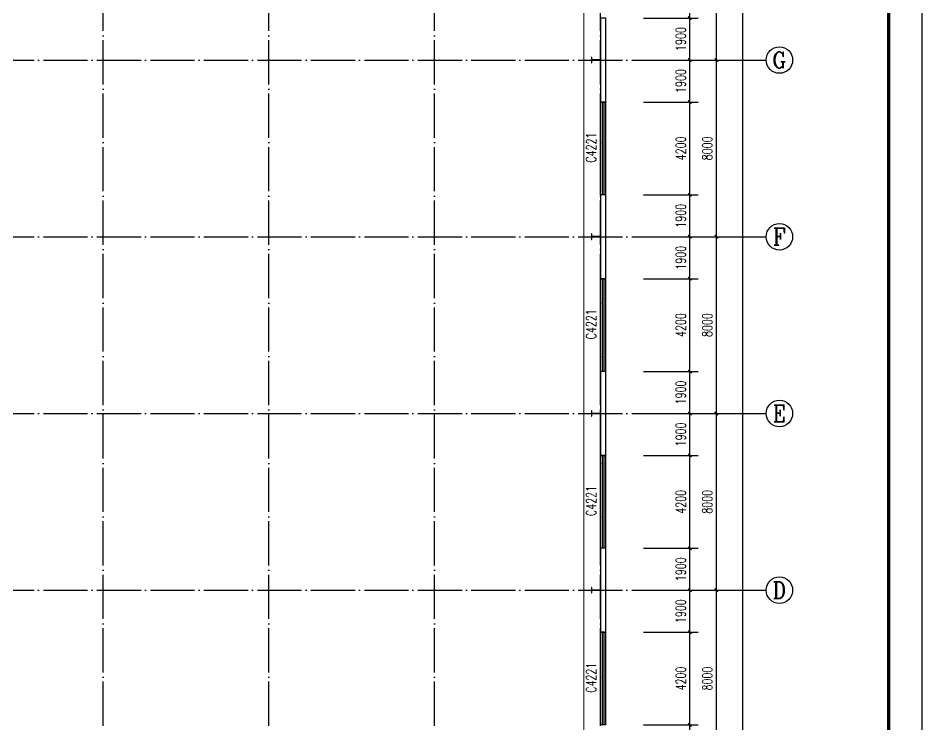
# Model space of a CAD drawing. Extents: x 14591016 to 15383666, y -730593 to -510197.
# Drawn here: x 14823718 to 14864616, y -688743 to -656743 of the extents above; entities that cross this region are included whole.
import ezdxf
from ezdxf.enums import TextEntityAlignment as Align

# ---------------------------------------------------------------- set-up
doc = ezdxf.new("R2010")
doc.units = 0
doc.header["$LTSCALE"] = 1000
doc.header["$MEASUREMENT"] = 0
doc.linetypes.add('DASH', pattern=[0.35, 0.25, -0.1])
doc.linetypes.add('DOTE', pattern=[2.42, 2, -0.2, 0.02, -0.2])
for name, color, linetype in [('AXIS', 3, 'Continuous'), ('AXIS_TEXT', 7, 'Continuous'), ('COLUMN', 2, 'Continuous'), ('DOTE', 1, 'DOTE'), ('PUB_DIM', 3, 'Continuous'), ('TK', 4, 'Continuous'), ('WALL-PARAPET', 6, 'Continuous'), ('WINDOW', 4, 'Continuous'), ('WINDOW_TEXT', 7, 'Continuous')]:
    doc.layers.add(name, color=color, linetype=linetype)
doc.styles.add('_TCH_AXIS', font='COMPLEX', dxfattribs={"bigfont": 'GBCBIG'})
doc.styles.add('_TCH_DIM_T3', font='SIMPLEX', dxfattribs={"width": 0.705882, "bigfont": 'GBCBIG'})
doc.styles.add('_TCH_WINDOW', font='SIMPLEX', dxfattribs={"height": 3.5, "bigfont": 'GBCBIG'})
doc.styles.add('COMPLEX', font='COMPLEX')
doc.dimstyles.new('_TCH_ARCH&&150', dxfattribs={"dimtxt": 446.25, "dimasz": 150, "dimexe": 375, "dimexo": 450, "dimgap": 189.375, "dimtad": 1, "dimdec": 0, "dimzin": 0, "dimdsep": 46, "dimtxsty": '_TCH_DIM_T3', "dimblk": 'ARCHTICK', "dimcen": 0.09, "dimclrt": 7, "dimazin": 2, "dimtfac": 1, "dimtdec": 0, "dimtix": 1, "dimtmove": 2, "dimatfit": 3, "dimfxl": 0, "dimtolj": 1, "dimtzin": 0, "dimarcsym": 0})

# ---------------------------------------------------------------- blocks, each defined once
blk = doc.blocks.new('A$C797E1D2B')
at = {"layer": 'COLUMN'}
h = blk.add_hatch(color=256, dxfattribs=at)
h.paths.add_polyline_path([(125, 400), (250, 400), (250, 388), (130, 388), (130, 200), (125, 200)])
h.paths.add_polyline_path([(0, 400), (125, 400), (125, 200), (120, 200), (120, 388), (0, 388)])
h.paths.add_polyline_path([(0, 12), (120, 12), (120, 200), (125, 200), (125, 0), (0, 0)])
h.paths.add_polyline_path([(125, 200), (130, 200), (130, 12), (250, 12), (250, 0), (125, 0)])
blk.add_lwpolyline([(250, 0), (250, 12), (130, 12), (130, 388), (250, 388), (250, 400), (0, 400), (0, 388), (120, 388), (120, 12), (0, 12), (0, 0)], close=True, dxfattribs=at)
blk = doc.blocks.new('GeYuanFrame_74283803', base_point=(20.09, 4.53))
at = {"layer": 'TK'}
blk.add_lwpolyline([(20.09, 4.53), (20.09, 598.53), (1071.09, 598.53), (1071.09, 4.53)], close=True, dxfattribs=at)
at = {"layer": 'TK', "const_width": 1}
blk.add_lwpolyline([(45.09, 588.53), (1061.09, 588.53), (1061.09, 14.53), (45.09, 14.53)], close=True, dxfattribs=at)
blk = doc.blocks.new('$TCHSYS$WIN2D')
for p, q in [((-0.5, 0.5), (0.5, 0.5)), ((-0.5, 0.5), (-0.5, -0.5)), ((0.5, 0.5), (0.5, -0.5)), ((0.5, 0.1667), (-0.5, 0.1667)), ((0.5, -0.1667), (-0.5, -0.1667)), ((-0.5, -0.5), (0.5, -0.5))]:
    blk.add_line(p, q)
blk = doc.blocks.new('_AXISO')
blk.add_circle((0, 0), 0.5)
at = {"layer": 'AXIS_TEXT', "style": 'COMPLEX', "width": 1.041667}
blk.add_attdef('A', text='', height=0.56, dxfattribs=at).set_placement((-0.25, -0.28), (0.25, -0.28), align=Align.FIT)
blk = doc.blocks.new('_ArchTick')
at = {"color": 0, "linetype": 'ByBlock', "const_width": 0.4}
blk.add_lwpolyline([(-0.5, -0.5), (0.5, 0.5)], dxfattribs=at)
blk = doc.blocks.new('*D163')
at = {"layer": 'AXIS', "color": 0, "lineweight": -2}
for p, q in [((14852016, -586403), (14856891, -586403)), ((14856516, -706883), (14856516, -586403)), ((14852016, -706883), (14856891, -706883))]:
    blk.add_line(p, q, dxfattribs=at)
at = {"layer": 'Defpoints', "color": 0}
for p in [(14851566, -586403), (14856516, -586403), (14851566, -706883)]:
    blk.add_point(p, dxfattribs=at)
at = {"layer": 'AXIS', "color": 0, "lineweight": -2, "xscale": 150, "yscale": 150, "zscale": 150}
for p, rotation in [((14856516, -586403), 90), ((14856516, -706883), 270)]:
    blk.add_blockref('_ArchTick', p, dxfattribs=dict(at, rotation=rotation))
at = {"layer": 'AXIS', "color": 7, "insert": (14856104, -646643), "char_height": 446.2, "attachment_point": 5, "rotation": 90, "style": '_TCH_DIM_T3'}
blk.add_mtext('\\A1;120480', dxfattribs=at)
blk = doc.blocks.new('*D167')
at = {"layer": 'AXIS', "color": 0, "lineweight": -2}
for p, q in [((14852016, -682643), (14855691, -682643)), ((14855316, -690643), (14855316, -682643)), ((14852016, -690643), (14855691, -690643))]:
    blk.add_line(p, q, dxfattribs=at)
at = {"layer": 'Defpoints', "color": 0}
for p in [(14851566, -682643), (14855316, -682643), (14851566, -690643)]:
    blk.add_point(p, dxfattribs=at)
at = {"layer": 'AXIS', "color": 0, "lineweight": -2, "xscale": 150, "yscale": 150, "zscale": 150}
for p, rotation in [((14855316, -682643), 90), ((14855316, -690643), 270)]:
    blk.add_blockref('_ArchTick', p, dxfattribs=dict(at, rotation=rotation))
at = {"layer": 'AXIS', "color": 7, "insert": (14854904, -686643), "char_height": 446.2, "attachment_point": 5, "rotation": 90, "style": '_TCH_DIM_T3'}
blk.add_mtext('\\A1;8000', dxfattribs=at)
blk = doc.blocks.new('*D168')
at = {"layer": 'AXIS', "color": 0, "lineweight": -2}
for p, q in [((14852016, -674643), (14855691, -674643)), ((14855316, -682643), (14855316, -674643)), ((14852016, -682643), (14855691, -682643))]:
    blk.add_line(p, q, dxfattribs=at)
at = {"layer": 'Defpoints', "color": 0}
for p in [(14851566, -674643), (14855316, -674643), (14851566, -682643)]:
    blk.add_point(p, dxfattribs=at)
at = {"layer": 'AXIS', "color": 0, "lineweight": -2, "xscale": 150, "yscale": 150, "zscale": 150}
for p, rotation in [((14855316, -674643), 90), ((14855316, -682643), 270)]:
    blk.add_blockref('_ArchTick', p, dxfattribs=dict(at, rotation=rotation))
at = {"layer": 'AXIS', "color": 7, "insert": (14854904, -678643), "char_height": 446.2, "attachment_point": 5, "rotation": 90, "style": '_TCH_DIM_T3'}
blk.add_mtext('\\A1;8000', dxfattribs=at)
blk = doc.blocks.new('*D169')
at = {"layer": 'AXIS', "color": 0, "lineweight": -2}
for p, q in [((14852016, -666643), (14855691, -666643)), ((14855316, -674643), (14855316, -666643)), ((14852016, -674643), (14855691, -674643))]:
    blk.add_line(p, q, dxfattribs=at)
at = {"layer": 'Defpoints', "color": 0}
for p in [(14851566, -666643), (14855316, -666643), (14851566, -674643)]:
    blk.add_point(p, dxfattribs=at)
at = {"layer": 'AXIS', "color": 0, "lineweight": -2, "xscale": 150, "yscale": 150, "zscale": 150}
for p, rotation in [((14855316, -666643), 90), ((14855316, -674643), 270)]:
    blk.add_blockref('_ArchTick', p, dxfattribs=dict(at, rotation=rotation))
at = {"layer": 'AXIS', "color": 7, "insert": (14854904, -670643), "char_height": 446.2, "attachment_point": 5, "rotation": 90, "style": '_TCH_DIM_T3'}
blk.add_mtext('\\A1;8000', dxfattribs=at)
blk = doc.blocks.new('*D170')
at = {"layer": 'AXIS', "color": 0, "lineweight": -2}
for p, q in [((14852016, -658643), (14855691, -658643)), ((14855316, -666643), (14855316, -658643)), ((14852016, -666643), (14855691, -666643))]:
    blk.add_line(p, q, dxfattribs=at)
at = {"layer": 'Defpoints', "color": 0}
for p in [(14851566, -658643), (14855316, -658643), (14851566, -666643)]:
    blk.add_point(p, dxfattribs=at)
at = {"layer": 'AXIS', "color": 0, "lineweight": -2, "xscale": 150, "yscale": 150, "zscale": 150}
for p, rotation in [((14855316, -658643), 90), ((14855316, -666643), 270)]:
    blk.add_blockref('_ArchTick', p, dxfattribs=dict(at, rotation=rotation))
at = {"layer": 'AXIS', "color": 7, "insert": (14854904, -662643), "char_height": 446.2, "attachment_point": 5, "rotation": 90, "style": '_TCH_DIM_T3'}
blk.add_mtext('\\A1;8000', dxfattribs=at)
blk = doc.blocks.new('*D171')
at = {"layer": 'AXIS', "color": 0, "lineweight": -2}
for p, q in [((14852016, -650643), (14855691, -650643)), ((14855316, -658643), (14855316, -650643)), ((14852016, -658643), (14855691, -658643))]:
    blk.add_line(p, q, dxfattribs=at)
at = {"layer": 'Defpoints', "color": 0}
for p in [(14851566, -650643), (14855316, -650643), (14851566, -658643)]:
    blk.add_point(p, dxfattribs=at)
at = {"layer": 'AXIS', "color": 0, "lineweight": -2, "xscale": 150, "yscale": 150, "zscale": 150}
for p, rotation in [((14855316, -650643), 90), ((14855316, -658643), 270)]:
    blk.add_blockref('_ArchTick', p, dxfattribs=dict(at, rotation=rotation))
at = {"layer": 'AXIS', "color": 7, "insert": (14854904, -654643), "char_height": 446.2, "attachment_point": 5, "rotation": 90, "style": '_TCH_DIM_T3'}
blk.add_mtext('\\A1;8000', dxfattribs=at)
blk = doc.blocks.new('*D480')
at = {"layer": 'Defpoints', "color": 0}
for p in [(14851566, -688743), (14854116, -688743), (14851566, -690643)]:
    blk.add_point(p, dxfattribs=at)
at = {"layer": 'PUB_DIM', "color": 0, "lineweight": -2}
for p, q in [((14852016, -688743), (14854491, -688743)), ((14854116, -690643), (14854116, -688743)), ((14852016, -690643), (14854491, -690643))]:
    blk.add_line(p, q, dxfattribs=at)
at = {"layer": 'PUB_DIM', "color": 0, "lineweight": -2, "xscale": 150, "yscale": 150, "zscale": 150}
for p, rotation in [((14854116, -688743), 90), ((14854116, -690643), 270)]:
    blk.add_blockref('_ArchTick', p, dxfattribs=dict(at, rotation=rotation))
at = {"layer": 'PUB_DIM', "color": 7, "insert": (14853704, -689693), "char_height": 446.2, "attachment_point": 5, "rotation": 90, "style": '_TCH_DIM_T3'}
blk.add_mtext('\\A1;1900', dxfattribs=at)
blk = doc.blocks.new('*D481')
at = {"layer": 'Defpoints', "color": 0}
for p in [(14851566, -684543), (14854116, -684543), (14851566, -688743)]:
    blk.add_point(p, dxfattribs=at)
at = {"layer": 'PUB_DIM', "color": 0, "lineweight": -2}
for p, q in [((14852016, -684543), (14854491, -684543)), ((14854116, -688743), (14854116, -684543)), ((14852016, -688743), (14854491, -688743))]:
    blk.add_line(p, q, dxfattribs=at)
at = {"layer": 'PUB_DIM', "color": 0, "lineweight": -2, "xscale": 150, "yscale": 150, "zscale": 150}
for p, rotation in [((14854116, -684543), 90), ((14854116, -688743), 270)]:
    blk.add_blockref('_ArchTick', p, dxfattribs=dict(at, rotation=rotation))
at = {"layer": 'PUB_DIM', "color": 7, "insert": (14853704, -686643), "char_height": 446.2, "attachment_point": 5, "rotation": 90, "style": '_TCH_DIM_T3'}
blk.add_mtext('\\A1;4200', dxfattribs=at)
blk = doc.blocks.new('*D482')
at = {"layer": 'Defpoints', "color": 0}
for p in [(14851566, -682643), (14854116, -682643), (14851566, -684543)]:
    blk.add_point(p, dxfattribs=at)
at = {"layer": 'PUB_DIM', "color": 0, "lineweight": -2}
for p, q in [((14852016, -682643), (14854491, -682643)), ((14854116, -684543), (14854116, -682643)), ((14852016, -684543), (14854491, -684543))]:
    blk.add_line(p, q, dxfattribs=at)
at = {"layer": 'PUB_DIM', "color": 0, "lineweight": -2, "xscale": 150, "yscale": 150, "zscale": 150}
for p, rotation in [((14854116, -682643), 90), ((14854116, -684543), 270)]:
    blk.add_blockref('_ArchTick', p, dxfattribs=dict(at, rotation=rotation))
at = {"layer": 'PUB_DIM', "color": 7, "insert": (14853704, -683593), "char_height": 446.2, "attachment_point": 5, "rotation": 90, "style": '_TCH_DIM_T3'}
blk.add_mtext('\\A1;1900', dxfattribs=at)
blk = doc.blocks.new('*D483')
at = {"layer": 'Defpoints', "color": 0}
for p in [(14851566, -680743), (14854116, -680743), (14851566, -682643)]:
    blk.add_point(p, dxfattribs=at)
at = {"layer": 'PUB_DIM', "color": 0, "lineweight": -2}
for p, q in [((14852016, -680743), (14854491, -680743)), ((14854116, -682643), (14854116, -680743)), ((14852016, -682643), (14854491, -682643))]:
    blk.add_line(p, q, dxfattribs=at)
at = {"layer": 'PUB_DIM', "color": 0, "lineweight": -2, "xscale": 150, "yscale": 150, "zscale": 150}
for p, rotation in [((14854116, -680743), 90), ((14854116, -682643), 270)]:
    blk.add_blockref('_ArchTick', p, dxfattribs=dict(at, rotation=rotation))
at = {"layer": 'PUB_DIM', "color": 7, "insert": (14853704, -681693), "char_height": 446.2, "attachment_point": 5, "rotation": 90, "style": '_TCH_DIM_T3'}
blk.add_mtext('\\A1;1900', dxfattribs=at)
blk = doc.blocks.new('*D484')
at = {"layer": 'Defpoints', "color": 0}
for p in [(14851566, -676543), (14854116, -676543), (14851566, -680743)]:
    blk.add_point(p, dxfattribs=at)
at = {"layer": 'PUB_DIM', "color": 0, "lineweight": -2}
for p, q in [((14852016, -676543), (14854491, -676543)), ((14854116, -680743), (14854116, -676543)), ((14852016, -680743), (14854491, -680743))]:
    blk.add_line(p, q, dxfattribs=at)
at = {"layer": 'PUB_DIM', "color": 0, "lineweight": -2, "xscale": 150, "yscale": 150, "zscale": 150}
for p, rotation in [((14854116, -676543), 90), ((14854116, -680743), 270)]:
    blk.add_blockref('_ArchTick', p, dxfattribs=dict(at, rotation=rotation))
at = {"layer": 'PUB_DIM', "color": 7, "insert": (14853704, -678643), "char_height": 446.2, "attachment_point": 5, "rotation": 90, "style": '_TCH_DIM_T3'}
blk.add_mtext('\\A1;4200', dxfattribs=at)
blk = doc.blocks.new('*D485')
at = {"layer": 'Defpoints', "color": 0}
for p in [(14851566, -674643), (14854116, -674643), (14851566, -676543)]:
    blk.add_point(p, dxfattribs=at)
at = {"layer": 'PUB_DIM', "color": 0, "lineweight": -2}
for p, q in [((14852016, -674643), (14854491, -674643)), ((14854116, -676543), (14854116, -674643)), ((14852016, -676543), (14854491, -676543))]:
    blk.add_line(p, q, dxfattribs=at)
at = {"layer": 'PUB_DIM', "color": 0, "lineweight": -2, "xscale": 150, "yscale": 150, "zscale": 150}
for p, rotation in [((14854116, -674643), 90), ((14854116, -676543), 270)]:
    blk.add_blockref('_ArchTick', p, dxfattribs=dict(at, rotation=rotation))
at = {"layer": 'PUB_DIM', "color": 7, "insert": (14853704, -675593), "char_height": 446.2, "attachment_point": 5, "rotation": 90, "style": '_TCH_DIM_T3'}
blk.add_mtext('\\A1;1900', dxfattribs=at)
blk = doc.blocks.new('*D486')
at = {"layer": 'Defpoints', "color": 0}
for p in [(14851566, -672743), (14854116, -672743), (14851566, -674643)]:
    blk.add_point(p, dxfattribs=at)
at = {"layer": 'PUB_DIM', "color": 0, "lineweight": -2}
for p, q in [((14852016, -672743), (14854491, -672743)), ((14854116, -674643), (14854116, -672743)), ((14852016, -674643), (14854491, -674643))]:
    blk.add_line(p, q, dxfattribs=at)
at = {"layer": 'PUB_DIM', "color": 0, "lineweight": -2, "xscale": 150, "yscale": 150, "zscale": 150}
for p, rotation in [((14854116, -672743), 90), ((14854116, -674643), 270)]:
    blk.add_blockref('_ArchTick', p, dxfattribs=dict(at, rotation=rotation))
at = {"layer": 'PUB_DIM', "color": 7, "insert": (14853704, -673693), "char_height": 446.2, "attachment_point": 5, "rotation": 90, "style": '_TCH_DIM_T3'}
blk.add_mtext('\\A1;1900', dxfattribs=at)
blk = doc.blocks.new('*D487')
at = {"layer": 'Defpoints', "color": 0}
for p in [(14851566, -668543), (14854116, -668543), (14851566, -672743)]:
    blk.add_point(p, dxfattribs=at)
at = {"layer": 'PUB_DIM', "color": 0, "lineweight": -2}
for p, q in [((14852016, -668543), (14854491, -668543)), ((14854116, -672743), (14854116, -668543)), ((14852016, -672743), (14854491, -672743))]:
    blk.add_line(p, q, dxfattribs=at)
at = {"layer": 'PUB_DIM', "color": 0, "lineweight": -2, "xscale": 150, "yscale": 150, "zscale": 150}
for p, rotation in [((14854116, -668543), 90), ((14854116, -672743), 270)]:
    blk.add_blockref('_ArchTick', p, dxfattribs=dict(at, rotation=rotation))
at = {"layer": 'PUB_DIM', "color": 7, "insert": (14853704, -670643), "char_height": 446.2, "attachment_point": 5, "rotation": 90, "style": '_TCH_DIM_T3'}
blk.add_mtext('\\A1;4200', dxfattribs=at)
blk = doc.blocks.new('*D488')
at = {"layer": 'Defpoints', "color": 0}
for p in [(14851566, -666643), (14854116, -666643), (14851566, -668543)]:
    blk.add_point(p, dxfattribs=at)
at = {"layer": 'PUB_DIM', "color": 0, "lineweight": -2}
for p, q in [((14852016, -666643), (14854491, -666643)), ((14854116, -668543), (14854116, -666643)), ((14852016, -668543), (14854491, -668543))]:
    blk.add_line(p, q, dxfattribs=at)
at = {"layer": 'PUB_DIM', "color": 0, "lineweight": -2, "xscale": 150, "yscale": 150, "zscale": 150}
for p, rotation in [((14854116, -666643), 90), ((14854116, -668543), 270)]:
    blk.add_blockref('_ArchTick', p, dxfattribs=dict(at, rotation=rotation))
at = {"layer": 'PUB_DIM', "color": 7, "insert": (14853704, -667593), "char_height": 446.2, "attachment_point": 5, "rotation": 90, "style": '_TCH_DIM_T3'}
blk.add_mtext('\\A1;1900', dxfattribs=at)
blk = doc.blocks.new('*D489')
at = {"layer": 'Defpoints', "color": 0}
for p in [(14851566, -664743), (14854116, -664743), (14851566, -666643)]:
    blk.add_point(p, dxfattribs=at)
at = {"layer": 'PUB_DIM', "color": 0, "lineweight": -2}
for p, q in [((14852016, -664743), (14854491, -664743)), ((14854116, -666643), (14854116, -664743)), ((14852016, -666643), (14854491, -666643))]:
    blk.add_line(p, q, dxfattribs=at)
at = {"layer": 'PUB_DIM', "color": 0, "lineweight": -2, "xscale": 150, "yscale": 150, "zscale": 150}
for p, rotation in [((14854116, -664743), 90), ((14854116, -666643), 270)]:
    blk.add_blockref('_ArchTick', p, dxfattribs=dict(at, rotation=rotation))
at = {"layer": 'PUB_DIM', "color": 7, "insert": (14853704, -665693), "char_height": 446.2, "attachment_point": 5, "rotation": 90, "style": '_TCH_DIM_T3'}
blk.add_mtext('\\A1;1900', dxfattribs=at)
blk = doc.blocks.new('*D490')
at = {"layer": 'Defpoints', "color": 0}
for p in [(14851566, -660543), (14854116, -660543), (14851566, -664743)]:
    blk.add_point(p, dxfattribs=at)
at = {"layer": 'PUB_DIM', "color": 0, "lineweight": -2}
for p, q in [((14852016, -660543), (14854491, -660543)), ((14854116, -664743), (14854116, -660543)), ((14852016, -664743), (14854491, -664743))]:
    blk.add_line(p, q, dxfattribs=at)
at = {"layer": 'PUB_DIM', "color": 0, "lineweight": -2, "xscale": 150, "yscale": 150, "zscale": 150}
for p, rotation in [((14854116, -660543), 90), ((14854116, -664743), 270)]:
    blk.add_blockref('_ArchTick', p, dxfattribs=dict(at, rotation=rotation))
at = {"layer": 'PUB_DIM', "color": 7, "insert": (14853704, -662643), "char_height": 446.2, "attachment_point": 5, "rotation": 90, "style": '_TCH_DIM_T3'}
blk.add_mtext('\\A1;4200', dxfattribs=at)
blk = doc.blocks.new('*D491')
at = {"layer": 'Defpoints', "color": 0}
for p in [(14851566, -658643), (14854116, -658643), (14851566, -660543)]:
    blk.add_point(p, dxfattribs=at)
at = {"layer": 'PUB_DIM', "color": 0, "lineweight": -2}
for p, q in [((14852016, -658643), (14854491, -658643)), ((14854116, -660543), (14854116, -658643)), ((14852016, -660543), (14854491, -660543))]:
    blk.add_line(p, q, dxfattribs=at)
at = {"layer": 'PUB_DIM', "color": 0, "lineweight": -2, "xscale": 150, "yscale": 150, "zscale": 150}
for p, rotation in [((14854116, -658643), 90), ((14854116, -660543), 270)]:
    blk.add_blockref('_ArchTick', p, dxfattribs=dict(at, rotation=rotation))
at = {"layer": 'PUB_DIM', "color": 7, "insert": (14853704, -659593), "char_height": 446.2, "attachment_point": 5, "rotation": 90, "style": '_TCH_DIM_T3'}
blk.add_mtext('\\A1;1900', dxfattribs=at)
blk = doc.blocks.new('*D492')
at = {"layer": 'Defpoints', "color": 0}
for p in [(14851566, -656743), (14854116, -656743), (14851566, -658643)]:
    blk.add_point(p, dxfattribs=at)
at = {"layer": 'PUB_DIM', "color": 0, "lineweight": -2}
for p, q in [((14852016, -656743), (14854491, -656743)), ((14854116, -658643), (14854116, -656743)), ((14852016, -658643), (14854491, -658643))]:
    blk.add_line(p, q, dxfattribs=at)
at = {"layer": 'PUB_DIM', "color": 0, "lineweight": -2, "xscale": 150, "yscale": 150, "zscale": 150}
for p, rotation in [((14854116, -656743), 90), ((14854116, -658643), 270)]:
    blk.add_blockref('_ArchTick', p, dxfattribs=dict(at, rotation=rotation))
at = {"layer": 'PUB_DIM', "color": 7, "insert": (14853704, -657693), "char_height": 446.2, "attachment_point": 5, "rotation": 90, "style": '_TCH_DIM_T3'}
blk.add_mtext('\\A1;1900', dxfattribs=at)
blk = doc.blocks.new('*D493')
at = {"layer": 'Defpoints', "color": 0}
for p in [(14851566, -652543), (14854116, -652543), (14851566, -656743)]:
    blk.add_point(p, dxfattribs=at)
at = {"layer": 'PUB_DIM', "color": 0, "lineweight": -2}
for p, q in [((14852016, -652543), (14854491, -652543)), ((14854116, -656743), (14854116, -652543)), ((14852016, -656743), (14854491, -656743))]:
    blk.add_line(p, q, dxfattribs=at)
at = {"layer": 'PUB_DIM', "color": 0, "lineweight": -2, "xscale": 150, "yscale": 150, "zscale": 150}
for p, rotation in [((14854116, -652543), 90), ((14854116, -656743), 270)]:
    blk.add_blockref('_ArchTick', p, dxfattribs=dict(at, rotation=rotation))
at = {"layer": 'PUB_DIM', "color": 7, "insert": (14853704, -654643), "char_height": 446.2, "attachment_point": 5, "rotation": 90, "style": '_TCH_DIM_T3'}
blk.add_mtext('\\A1;4200', dxfattribs=at)

msp = doc.modelspace()

# ---------------------------------------------------------------- linework, layer by layer
at = {"linetype": 'DASH', "ltscale": 1.5, "const_width": 50}
msp.add_lwpolyline([(14849316.1, -706642.5), (14849316.1, -586642.5)], dxfattribs=at)
at = {"layer": 'AXIS'}
for p, q in [((14851566.1, -658642.5), (14857566.1, -658642.5)), ((14851566.1, -666642.5), (14857566.1, -666642.5)), ((14851566.1, -674642.5), (14857566.1, -674642.5)), ((14851566.1, -682642.5), (14857566.1, -682642.5))]:
    msp.add_line(p, q, dxfattribs=at)
at = {"layer": 'DOTE'}
for p, q in [((14827566.1, -708142.5), (14827566.1, -585142.5)), ((14835066.1, -708142.5), (14835066.1, -585142.5)), ((14842566.1, -708142.5), (14842566.1, -585142.5)), ((14850066.1, -708142.5), (14850066.1, -585142.5)), ((14788566.1, -658642.5), (14851566.1, -658642.5)), ((14788566.1, -666642.5), (14851566.1, -666642.5)), ((14788566.1, -674642.5), (14851566.1, -674642.5)), ((14788566.1, -682642.5), (14851566.1, -682642.5))]:
    msp.add_line(p, q, dxfattribs=at)
at = {"layer": 'WALL-PARAPET'}
for p, q in [((14850306.1, -656742.5), (14850066.1, -656742.5)), ((14850066.1, -656742.5), (14850066.1, -660542.5)), ((14850306.1, -660542.5), (14850306.1, -656742.5)), ((14850066.1, -660542.5), (14850306.1, -660542.5)), ((14850306.1, -664742.5), (14850066.1, -664742.5)), ((14850066.1, -664742.5), (14850066.1, -668542.5)), ((14850306.1, -668542.5), (14850306.1, -664742.5)), ((14850066.1, -668542.5), (14850306.1, -668542.5)), ((14850306.1, -672742.5), (14850066.1, -672742.5)), ((14850066.1, -672742.5), (14850066.1, -676542.5)), ((14850306.1, -676542.5), (14850306.1, -672742.5)), ((14850066.1, -676542.5), (14850306.1, -676542.5)), ((14850306.1, -680742.5), (14850066.1, -680742.5)), ((14850066.1, -680742.5), (14850066.1, -684542.5)), ((14850306.1, -684542.5), (14850306.1, -680742.5)), ((14850066.1, -684542.5), (14850306.1, -684542.5))]:
    msp.add_line(p, q, dxfattribs=at)

# ---------------------------------------------------------------- block references
at = {"xscale": 150, "yscale": 150, "zscale": 150, "rotation": 270}
msp.add_blockref('GeYuanFrame_74283803', (14775516.1, -572942.5), dxfattribs=at)
at = {"rotation": 270}
for p in [(14849666.1, -658517.5), (14849666.1, -666517.5), (14849666.1, -674517.5), (14849666.1, -682517.5)]:
    msp.add_blockref('A$C797E1D2B', p, dxfattribs=at)
at = {"layer": 'AXIS'}
ref = msp.add_blockref('_AXISO', (14858166.1, -658642.5), dxfattribs=dict(at, xscale=1200, yscale=1200, zscale=1200))
ref.add_attrib('A', 'G', dxfattribs={"layer": 'AXIS_TEXT', "ltscale": 0.5, "height": 728.9, "style": '_TCH_AXIS'}).set_placement((14857853.8, -659007), (14858478.5, -659007), align=Align.FIT)
ref = msp.add_blockref('_AXISO', (14858166.1, -666642.5), dxfattribs=dict(at, xscale=1200, yscale=1200, zscale=1200))
ref.add_attrib('A', 'F', dxfattribs={"layer": 'AXIS_TEXT', "ltscale": 0.5, "height": 763.6, "style": '_TCH_AXIS'}).set_placement((14857875.2, -667024.3), (14858457, -667024.3), align=Align.FIT)
ref = msp.add_blockref('_AXISO', (14858166.1, -674642.5), dxfattribs=dict(at, xscale=1200, yscale=1200, zscale=1200))
ref.add_attrib('A', 'E', dxfattribs={"layer": 'AXIS_TEXT', "ltscale": 0.5, "height": 763.6, "style": '_TCH_AXIS'}).set_placement((14857875.2, -675024.3), (14858457, -675024.3), align=Align.FIT)
ref = msp.add_blockref('_AXISO', (14858166.1, -682642.5), dxfattribs=dict(at, xscale=1200, yscale=1200, zscale=1200))
ref.add_attrib('A', 'D', dxfattribs={"layer": 'AXIS_TEXT', "ltscale": 0.5, "height": 746.2, "style": '_TCH_AXIS'}).set_placement((14857864.1, -683015.6), (14858468.2, -683015.6), align=Align.FIT)
at = {"layer": 'WINDOW'}
ref = msp.add_blockref('$TCHSYS$WIN2D', (14850186.1, -662642.5), dxfattribs=dict(at, xscale=4200, yscale=-240, zscale=4200, rotation=90))
ref.add_attrib('A', 'C4221', (14849869.4, -663287.5), dxfattribs={"layer": 'WINDOW_TEXT', "ltscale": 0.5, "height": 446.25, "rotation": 90, "style": '_TCH_WINDOW', "width": 0.705882})
ref = msp.add_blockref('$TCHSYS$WIN2D', (14850186.1, -670642.5), dxfattribs=dict(at, xscale=4200, yscale=-240, zscale=4200, rotation=90))
ref.add_attrib('A', 'C4221', (14849869.4, -671287.5), dxfattribs={"layer": 'WINDOW_TEXT', "ltscale": 0.5, "height": 446.25, "rotation": 90, "style": '_TCH_WINDOW', "width": 0.705882})
ref = msp.add_blockref('$TCHSYS$WIN2D', (14850186.1, -678642.5), dxfattribs=dict(at, xscale=4200, yscale=-240, zscale=4200, rotation=90))
ref.add_attrib('A', 'C4221', (14849869.4, -679287.5), dxfattribs={"layer": 'WINDOW_TEXT', "ltscale": 0.5, "height": 446.25, "rotation": 90, "style": '_TCH_WINDOW', "width": 0.705882})
ref = msp.add_blockref('$TCHSYS$WIN2D', (14850186.1, -686642.5), dxfattribs=dict(at, xscale=4200, yscale=-240, zscale=4200, rotation=90))
ref.add_attrib('A', 'C4221', (14849869.4, -687287.5), dxfattribs={"layer": 'WINDOW_TEXT', "ltscale": 0.5, "height": 446.25, "rotation": 90, "style": '_TCH_WINDOW', "width": 0.705882})

# ---------------------------------------------------------------- dimensions: what is measured, and where the dimension line sits
at = {"layer": 'AXIS'}
for p1, p2, distance, text, picture, middle in [((14851566.1, -706882.5), (14851566.1, -586402.5), -4950, '120480', '*D163', (14856103.6, -646642.5)), ((14851566.1, -658642.5), (14851566.1, -650642.5), -3750, '8000', '*D171', (14854903.6, -654642.5)), ((14851566.1, -666642.5), (14851566.1, -658642.5), -3750, '8000', '*D170', (14854903.6, -662642.5)), ((14851566.1, -674642.5), (14851566.1, -666642.5), -3750, '8000', '*D169', (14854903.6, -670642.5)), ((14851566.1, -682642.5), (14851566.1, -674642.5), -3750, '8000', '*D168', (14854903.6, -678642.5)), ((14851566.1, -690642.5), (14851566.1, -682642.5), -3750, '8000', '*D167', (14854903.6, -686642.5))]:
    dim = msp.add_aligned_dim(p1=p1, p2=p2, distance=distance, text=text, dimstyle='_TCH_ARCH&&150', dxfattribs=at)
    dim.commit()
    dim.dimension.update_dxf_attribs({"geometry": picture, "text_midpoint": middle})
at = {"layer": 'PUB_DIM'}
for p1, p2, text, picture, middle in [((14851566.1, -656742.5), (14851566.1, -652542.5), '4200', '*D493', (14853703.6, -654642.5)), ((14851566.1, -658642.5), (14851566.1, -656742.5), '1900', '*D492', (14853703.6, -657692.5)), ((14851566.1, -660542.5), (14851566.1, -658642.5), '1900', '*D491', (14853703.6, -659592.5)), ((14851566.1, -664742.5), (14851566.1, -660542.5), '4200', '*D490', (14853703.6, -662642.5)), ((14851566.1, -666642.5), (14851566.1, -664742.5), '1900', '*D489', (14853703.6, -665692.5)), ((14851566.1, -668542.5), (14851566.1, -666642.5), '1900', '*D488', (14853703.6, -667592.5)), ((14851566.1, -672742.5), (14851566.1, -668542.5), '4200', '*D487', (14853703.6, -670642.5)), ((14851566.1, -674642.5), (14851566.1, -672742.5), '1900', '*D486', (14853703.6, -673692.5)), ((14851566.1, -676542.5), (14851566.1, -674642.5), '1900', '*D485', (14853703.6, -675592.5)), ((14851566.1, -680742.5), (14851566.1, -676542.5), '4200', '*D484', (14853703.6, -678642.5)), ((14851566.1, -682642.5), (14851566.1, -680742.5), '1900', '*D483', (14853703.6, -681692.5)), ((14851566.1, -684542.5), (14851566.1, -682642.5), '1900', '*D482', (14853703.6, -683592.5)), ((14851566.1, -688742.5), (14851566.1, -684542.5), '4200', '*D481', (14853703.6, -686642.5)), ((14851566.1, -690642.5), (14851566.1, -688742.5), '1900', '*D480', (14853703.6, -689692.5))]:
    dim = msp.add_aligned_dim(p1=p1, p2=p2, distance=-2550, text=text, dimstyle='_TCH_ARCH&&150', dxfattribs=at)
    dim.commit()
    dim.dimension.update_dxf_attribs({"geometry": picture, "text_midpoint": middle})

doc.saveas('drawing.dxf')
